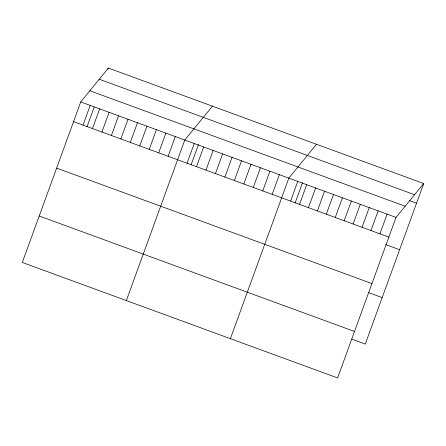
<?xml version="1.0" encoding="UTF-8"?>
<svg xmlns="http://www.w3.org/2000/svg" width="446" height="446" viewBox="0 0 446 446"><rect width="100%" height="100%" fill="white"/><g stroke="black" fill="none" stroke-linecap="round" stroke-linejoin="round"><path stroke-width="0.67" d="M80.726 101.944L22.3 262.465L337.6 377.929L396.026 217.403L423.7 183.535L108.4 68.071L80.726 101.944L396.026 217.403M83.017 125.097L90.187 105.407M87.026 126.803L94.24 106.973M107.938 69.342L108.4 68.071M92.478 128.565L99.642 108.869M101.933 132.027L109.103 112.336M111.394 135.489L118.564 115.798M120.855 138.957L128.019 119.26M130.31 142.419L137.48 122.728M139.771 145.881L146.94 126.19M149.232 149.349L156.395 129.652M158.687 152.811L165.856 133.12M168.148 156.273L175.317 136.582M126.346 300.571L184.772 140.044L212.447 106.176M187.064 163.203L194.233 143.512M191.072 164.903L198.515 144.459M196.524 166.665L203.694 146.974M205.985 170.127L213.149 150.436M215.44 173.594L222.61 153.898M224.901 177.056L232.071 157.366M234.362 180.519L241.531 160.828M243.823 183.986L250.986 164.29M253.278 187.448L260.447 167.757M262.739 190.91L269.908 171.219M272.199 194.378L279.363 174.681M230.398 338.67L288.824 178.149L316.498 144.275M290.591 201.113L297.755 181.416M295.124 203.008L302.566 182.559M299.522 204.385L306.692 184.689M308.459 207.652L315.623 187.961M317.39 210.925L324.56 191.234M326.321 214.197L333.491 194.506M335.258 217.47L342.422 197.773M344.189 220.742L351.359 201.046M353.126 224.009L360.29 204.318M362.057 227.282L369.227 207.591M370.988 230.554L378.158 210.863M379.925 233.827L387.095 214.13M423.7 183.535L365.274 344.056L351.872 339.15M99.268 79.249L414.568 194.712M409.512 200.655L416.531 203.225M89.858 90.767L405.158 206.225M73.557 121.635L388.856 237.099M385.578 244.559L399.616 249.699M56.642 168.109L371.942 283.572M368.151 292.442L382.189 297.582M39.215 215.992L354.514 331.456"/></g></svg>
